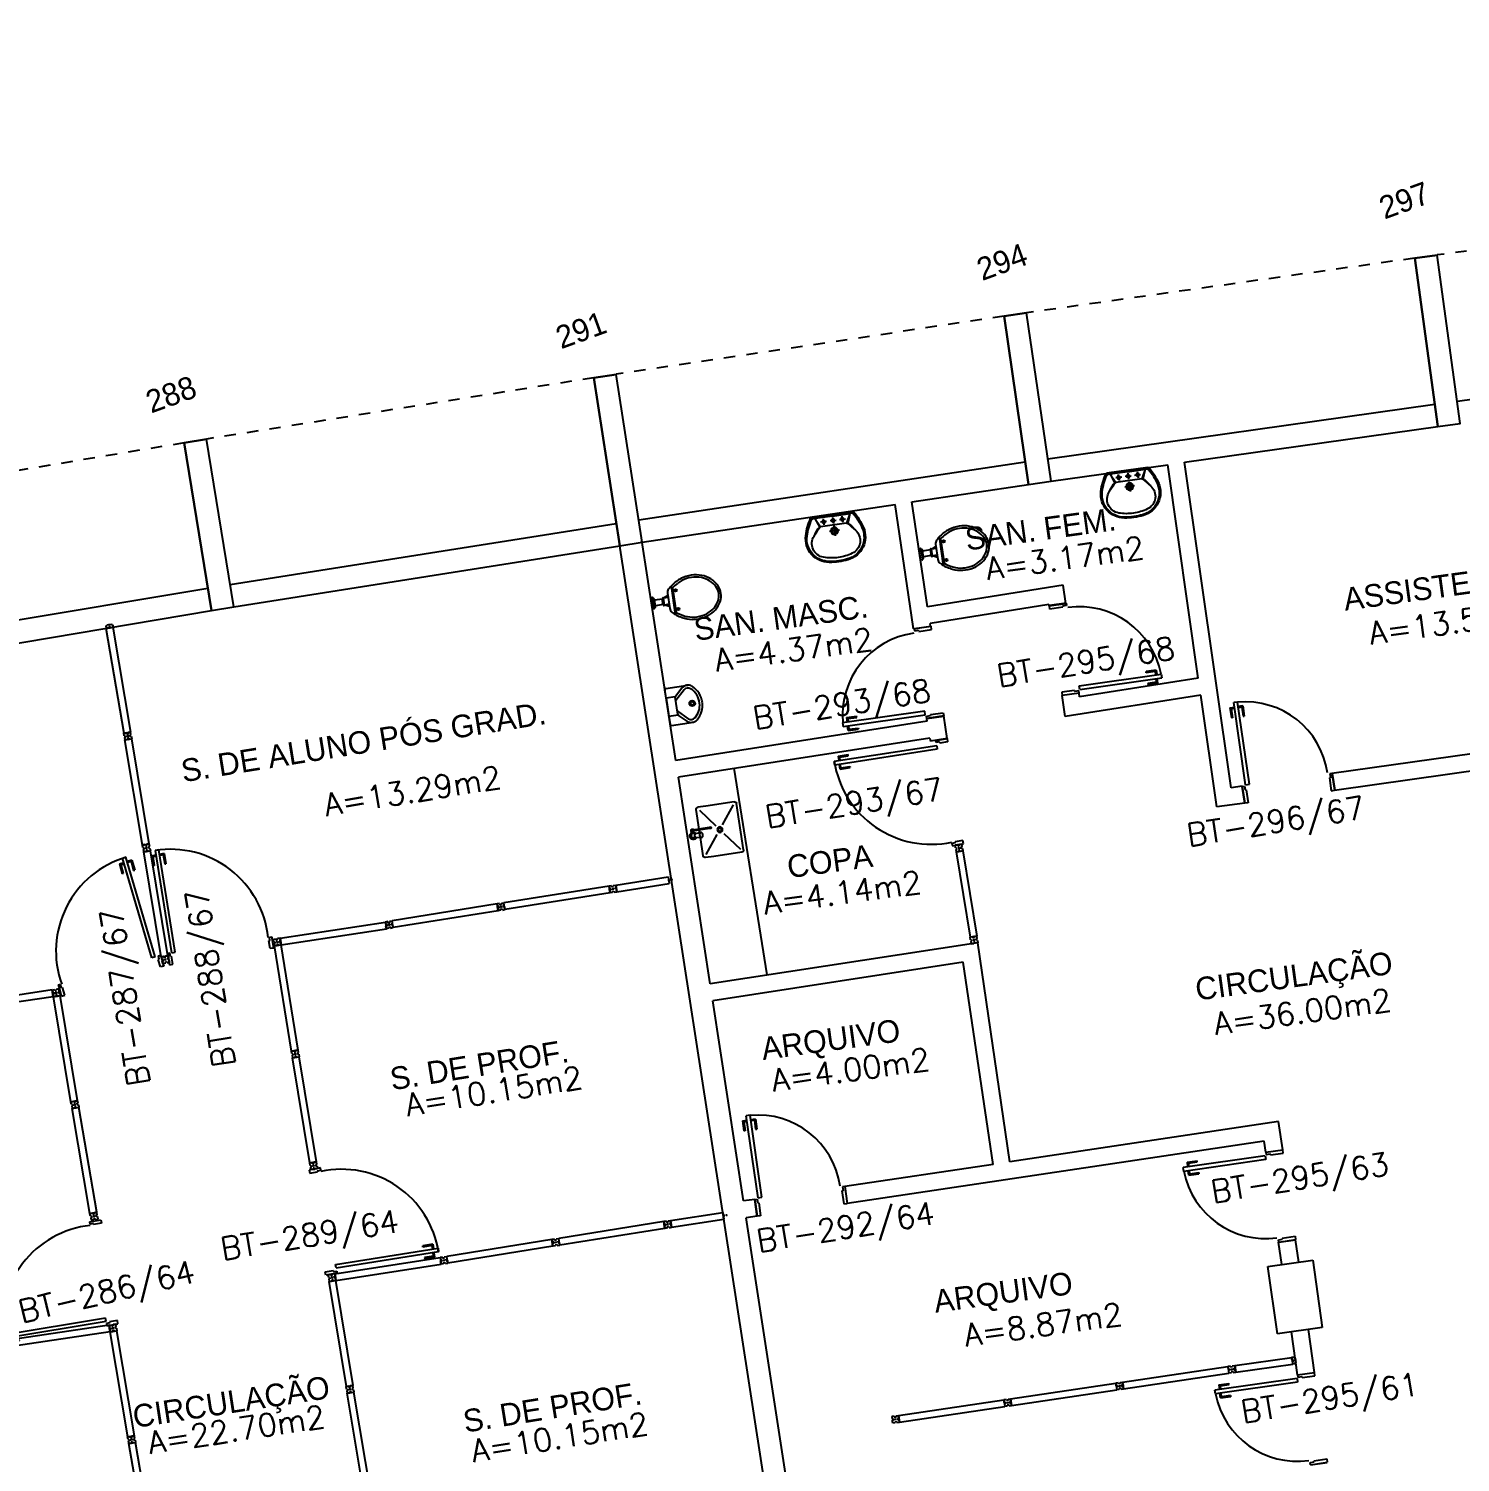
# Model space of a CAD drawing. Extents: x -165 to 137, y 302 to 416.
# Drawn here: x -83.78 to -71.15, y 392.79 to 405.44 of the extents above; entities that cross this region are included whole.
import ezdxf
from ezdxf.enums import TextEntityAlignment as Align

# ---------------------------------------------------------------- set-up
doc = ezdxf.new("R2010")
doc.units = 0
doc.header["$LTSCALE"] = 0.02
doc.header["$MEASUREMENT"] = 0
doc.linetypes.add('HIDDEN2', pattern=[0.1875, 0.125, -0.0625])
doc.layers.get('0').update_dxf_attribs({"linetype": 'CONTINUOUS'})
doc.layers.get('DEFPOINTS').update_dxf_attribs({"linetype": 'CONTINUOUS'})
for name, color, linetype in [('ALV', 2, 'CONTINUOUS'), ('APSAN', 4, 'CONTINUOUS'), ('BANC', 2, 'CONTINUOUS'), ('DIV', 2, 'CONTINUOUS'), ('ESQ', 1, 'CONTINUOUS'), ('ESTR', 3, 'CONTINUOUS'), ('NOPILAR', 2, 'CONTINUOUS'), ('PEÇAS', 1, 'CONTINUOUS'), ('PISO', 1, 'CONTINUOUS'), ('PORTA', 2, 'CONTINUOUS'), ('PROJ', 1, 'HIDDEN2'), ('TEXTO', 2, 'CONTINUOUS'), ('TEXTO-ENDEREÇO', 2, 'CONTINUOUS'), ('USO1', 2, 'CONTINUOUS'), ('ÁREA', 2, 'CONTINUOUS')]:
    doc.layers.add(name, color=color, linetype=linetype)
doc.styles.add('1', font='romans.shx', dxfattribs={"height": 1.1})
doc.styles.add('UNB-100', font='simplex.shx', dxfattribs={"height": 0.2})
doc.styles.add('UNB-100-1', font='simplex.shx', dxfattribs={"height": 0.2})
doc.dimstyles.new('1-600', dxfattribs={"dimtxt": 1.1, "dimasz": 2.5, "dimexe": 2, "dimexo": 4, "dimgap": 0.2, "dimtad": 1, "dimdec": 0, "dimzin": 4, "dimdsep": 46, "dimlunit": 6, "dimtxsty": '1', "dimblk1": 'NONE', "dimblk2": 'NONE', "dimsah": 1, "dimcen": 0, "dimclrd": 2, "dimclre": 2, "dimclrt": 2, "dimadec": 0, "dimazin": 0, "dimtfac": 1, "dimtdec": 0, "dimtmove": 2, "dimatfit": 3, "dimldrblk": 'NONE', "dimfxl": 0, "dimtolj": 1, "dimtzin": 0, "dimarcsym": 0})

# ---------------------------------------------------------------- blocks, each defined once
blk = doc.blocks.new('INOXA1-P-TTC')
for p, q in [((0.12, 0.23), (0.12, 0.047)), ((0.22, 0.25), (0.14, 0.25)), ((0.15, 0.22), (0.287, 0.043)), ((0.5, 0.25), (0.22, 0.25)), ((0.353, 0.043), (0.49, 0.22)), ((0.52, 0.23), (0.52, -0.23)), ((0.043, 0.008), (0.043, -0.022)), ((0.062, 0.04), (0.071, 0.04)), ((0.131, 0.048), (0.076, 0.043)), ((0.131, -0.002), (0.076, 0.003)), ((0.22, -0.027), (0.054, -0.027)), ((0.22, -0.037), (0.054, -0.037)), ((0.063, -0.003), (0.063, -0.021)), ((0.12, -0.001), (0.12, -0.027)), ((0.12, -0.037), (0.12, -0.23)), ((0.15, -0.22), (0.287, -0.043)), ((0.231, -0.027), (0.22, -0.027)), ((0.231, -0.037), (0.22, -0.037)), ((0.353, -0.043), (0.49, -0.22)), ((0.22, -0.25), (0.14, -0.25)), ((0.5, -0.25), (0.22, -0.25))]:
    blk.add_line(p, q)
blk.add_lwpolyline([(0.076, 0.003), (0.072, 0.004), (0.069, 0.009), (0.067, 0.015), (0.066, 0.023), (0.067, 0.031), (0.069, 0.037), (0.072, 0.042), (0.076, 0.043)])
blk.add_lwpolyline([(0.131, 0.048), (0.137, 0.046), (0.143, 0.041), (0.147, 0.033), (0.148, 0.023), (0.147, 0.013), (0.143, 0.006), (0.137, 0), (0.131, -0.002), (0.125, 0), (0.119, 0.006), (0.115, 0.013), (0.114, 0.023), (0.115, 0.033), (0.119, 0.041), (0.125, 0.046)], close=True)
for radius in [0.0266, 0.0163]:
    blk.add_circle((0.32, 0), radius)
for centre, radius, start, end in [((0.14, 0.23), 0.02, 90, 180), ((0.5, 0.23), 0.02, 360, 90), ((0.054, 0.023), 0.0349, 36.1705, 252.2568), ((0.054, 0.023), 0.0189, 62.7367, 235.7375), ((0.073, -0.003), 0.01, 102.8285, 180), ((0.054, 0.023), 0.0349, 285.5373, 323.9987), ((0.054, -0.032), 0.0145, 20.161, 339.839), ((0.054, -0.032), 0.005, 90.0037, 269.9963), ((0.231, -0.032), 0.00738, 222.6559, 137.3441), ((0.231, -0.032), 0.005, 269.9935, 90.0065), ((0.14, -0.23), 0.02, 180, 270), ((0.5, -0.23), 0.02, 270, 360)]:
    blk.add_arc(centre, radius, start, end)
blk = doc.blocks.new('PDV2E-TTC')
at = {"layer": 'DIV', "color": 1}
for p, q in [((0.023, 0.925), (0.063, 0.925)), ((0.023, 0.925), (0.023, 0.835)), ((0.033, 0.915), (0.063, 0.915)), ((0.033, 0.915), (0.033, 0.835)), ((0.138, 0.925), (0.097, 0.925)), ((0.128, 0.915), (0.097, 0.915)), ((0.128, 0.915), (0.128, 0.835)), ((0.138, 0.925), (0.138, 0.835)), ((0.033, 0.835), (0.023, 0.835)), ((0.128, 0.835), (0.137, 0.835))]:
    blk.add_line(p, q, dxfattribs=at)
at = {"layer": 'DIV'}
for p, q in [((0.065, 0.05), (0.065, 0.965)), ((0.095, 0.965), (0.065, 0.965)), ((0.095, 0.05), (0.095, 0.965)), ((0.049, 0.05), (0.029, 0.05)), ((0.029, 0.05), (0.029, 0.035)), ((0.029, 0.035), (0.029, -0.035)), ((0.049, 0.02), (0.049, 0.05)), ((0.049, 0.02), (0.059, 0.02)), ((0.059, -0.05), (0.059, 0.02)), ((0.065, 0.05), (0.095, 0.05)), ((0.928, -0.05), (0.928, 0.02)), ((0.938, 0.02), (0.928, 0.02)), ((0.938, 0.05), (0.958, 0.05)), ((0.938, 0.02), (0.938, 0.05)), ((0.958, 0.05), (0.958, 0.035)), ((0.958, 0.035), (0.958, -0.035)), ((0.029, -0.035), (0.029, -0.05)), ((0.029, -0.05), (0.059, -0.05)), ((0.958, -0.05), (0.928, -0.05)), ((0.958, -0.035), (0.958, -0.05))]:
    blk.add_line(p, q, dxfattribs=at)
at = {"layer": 'DIV', "color": 1}
blk.add_arc((0.062, 0.1), 0.865, 356.6786, 90, dxfattribs=at)
blk = doc.blocks.new('DIVMT-TTC')
for p, q in [((-0.03, 0.03), (-0.03, 0.006)), ((-0.008, 0.03), (-0.03, 0.03)), ((-0.0185, 0.006), (-0.03, 0.006)), ((-0.0185, -0.006), (-0.0185, 0.006)), ((-0.008, 0.03), (-0.008, 0.02)), ((-0.008, 0.02), (0.008, 0.02)), ((-0.0051, 0), (0.0051, 0)), ((0.0051, 0), (-0.0051, 0)), ((-0.0051, 0), (0.0051, 0)), ((0, -0.0051), (0, 0.0051)), ((0, 0.0051), (0, -0.0051)), ((0.008, 0.03), (0.008, 0.02)), ((0.008, 0.03), (0.03, 0.03)), ((0.0205, 0.006), (0.03, 0.006)), ((0.0205, -0.006), (0.0205, 0.006)), ((0.0205, 0.006), (0.0205, -0.006)), ((0.0205, 0.006), (0.03, 0.006)), ((0.97, 0.03), (0.03, 0.03)), ((0.03, 0.006), (0.03, 0.03)), ((0.03, -0.03), (0.03, 0.03)), ((0.03, -0.005), (0.03, 0.005)), ((0.97, -0.03), (0.97, 0.03)), ((0.97, 0.03), (0.97, 0.009)), ((0.97, 0.009), (0.97, 0.027)), ((0.9795, 0.006), (0.97, 0.006)), ((0.97, -0.005), (0.97, 0.005)), ((0.9795, 0.006), (0.9795, -0.006)), ((1.0051, 0), (0.9949, 0)), ((1, 0.0051), (1, -0.0051)), ((-0.0185, -0.006), (-0.03, -0.006)), ((-0.03, -0.03), (-0.03, -0.006)), ((-0.008, -0.03), (-0.03, -0.03)), ((-0.008, -0.03), (-0.008, -0.02)), ((-0.008, -0.02), (0.008, -0.02)), ((0.008, -0.03), (0.008, -0.02)), ((0.008, -0.03), (0.03, -0.03)), ((0.0205, -0.006), (0.03, -0.006)), ((0.0205, -0.006), (0.03, -0.006)), ((0.03, -0.006), (0.03, -0.03)), ((0.97, -0.03), (0.03, -0.03)), ((0.9795, -0.006), (0.97, -0.006)), ((0.97, -0.009), (0.97, -0.027))]:
    blk.add_line(p, q)
blk = doc.blocks.new('DIV-TTC')
for p, q in [((-0.0051, 0), (0.0051, 0)), ((0, -0.0051), (0, 0.0051)), ((0.0205, 0.006), (0.03, 0.006)), ((0.0205, -0.006), (0.0205, 0.006)), ((0.03, 0.03), (0.97, 0.03)), ((0.03, 0.03), (0.03, -0.03)), ((0.03, 0.009), (0.03, 0.027)), ((0.03, 0.005), (0.03, -0.005)), ((0.97, 0.03), (0.97, -0.03)), ((0.9795, 0.006), (0.97, 0.006)), ((0.97, 0.005), (0.97, -0.005)), ((0.9795, -0.006), (0.9795, 0.006)), ((1.0051, 0), (0.9949, 0)), ((0.9949, 0), (1.0051, 0)), ((1, -0.0051), (1, 0.0051)), ((0.0205, -0.006), (0.03, -0.006)), ((0.03, -0.03), (0.03, -0.009)), ((0.03, -0.009), (0.03, -0.027)), ((0.03, -0.03), (0.97, -0.03)), ((0.9795, -0.006), (0.97, -0.006))]:
    blk.add_line(p, q)
blk = doc.blocks.new('PDV2D-TTC')
at = {"layer": 'DIV'}
for p, q in [((0.03, 0.05), (0.06, 0.05)), ((0.03, 0.035), (0.03, 0.05)), ((0.03, -0.035), (0.03, 0.035)), ((0.06, 0.05), (0.06, -0.02)), ((0.941, 0.05), (0.941, -0.02)), ((0.971, 0.05), (0.941, 0.05)), ((0.971, 0.035), (0.971, 0.05)), ((0.971, -0.035), (0.971, 0.035)), ((0.03, -0.05), (0.03, -0.035)), ((0.05, -0.05), (0.03, -0.05)), ((0.05, -0.02), (0.06, -0.02)), ((0.05, -0.02), (0.05, -0.05)), ((0.079, -0.05), (0.109, -0.05)), ((0.079, -0.05), (0.079, -0.965)), ((0.109, -0.05), (0.109, -0.965)), ((0.951, -0.02), (0.941, -0.02)), ((0.951, -0.02), (0.951, -0.05)), ((0.951, -0.05), (0.971, -0.05)), ((0.971, -0.05), (0.971, -0.035)), ((0.109, -0.965), (0.079, -0.965))]:
    blk.add_line(p, q, dxfattribs=at)
at = {"layer": 'DIV', "color": 1}
for p, q in [((0.036, -0.925), (0.036, -0.835)), ((0.046, -0.835), (0.036, -0.835)), ((0.046, -0.915), (0.046, -0.835)), ((0.141, -0.915), (0.141, -0.835)), ((0.141, -0.835), (0.151, -0.835)), ((0.151, -0.925), (0.151, -0.835)), ((0.036, -0.925), (0.076, -0.925)), ((0.046, -0.915), (0.076, -0.915)), ((0.141, -0.915), (0.111, -0.915)), ((0.151, -0.925), (0.111, -0.925))]:
    blk.add_line(p, q, dxfattribs=at)
blk.add_arc((0.076, -0.1), 0.865, 270, 3.3214, dxfattribs=at)
blk = doc.blocks.new('MTT-TTC')
for p, q in [((-0.008, 0.03), (-0.03, 0.03)), ((-0.03, 0.03), (-0.03, 0.006)), ((-0.0185, 0.006), (-0.03, 0.006)), ((-0.0185, -0.006), (-0.0185, 0.006)), ((-0.008, 0.03), (-0.008, 0.02)), ((-0.008, 0.02), (0.008, 0.02)), ((-0.0051, 0), (0.0051, 0)), ((0, -0.0051), (0, 0.0051)), ((0.008, 0.03), (0.03, 0.03)), ((0.008, 0.03), (0.008, 0.02)), ((0.0205, -0.006), (0.0205, 0.006)), ((0.0205, 0.006), (0.03, 0.006)), ((0.03, 0.006), (0.03, 0.03)), ((-0.03, -0.03), (-0.03, -0.006)), ((-0.0185, -0.006), (-0.03, -0.006)), ((-0.008, -0.03), (-0.03, -0.03)), ((-0.008, -0.02), (0.008, -0.02)), ((-0.008, -0.03), (-0.008, -0.02)), ((0.008, -0.03), (0.008, -0.02)), ((0.008, -0.03), (0.03, -0.03)), ((0.0205, -0.006), (0.03, -0.006)), ((0.03, -0.006), (0.03, -0.03))]:
    blk.add_line(p, q)
blk = doc.blocks.new('PD80-TTC')
at = {"color": 1}
for p, q in [((-0.777, 0.01), (-0.777, -0.03)), ((-0.777, 0.01), (-0.687, 0.01)), ((-0.687, 0), (-0.687, 0.01)), ((-0.777, -0.105), (-0.777, -0.065)), ((-0.777, -0.105), (-0.687, -0.105)), ((-0.767, 0), (-0.767, -0.03)), ((-0.767, 0), (-0.687, 0)), ((-0.767, -0.095), (-0.767, -0.065)), ((-0.767, -0.095), (-0.687, -0.095)), ((-0.687, -0.095), (-0.687, -0.105))]:
    blk.add_line(p, q, dxfattribs=at)
at = {"color": 2}
for p, q in [((-0.075, 0), (0.075, 0)), ((-0.075, 0), (-0.075, -0.02)), ((0.075, -0.03), (0.075, 0)), ((-0.817, -0.065), (-0.817, -0.03)), ((-0.085, -0.03), (-0.817, -0.03)), ((-0.085, -0.065), (-0.817, -0.065)), ((-0.085, -0.03), (-0.085, -0.065)), ((-0.075, -0.02), (-0.04, -0.02)), ((-0.04, -0.03), (-0.04, -0.02)), ((-0.04, -0.03), (0.075, -0.03)), ((-0.075, -0.781), (-0.04, -0.781)), ((-0.075, -0.801), (-0.075, -0.781)), ((-0.075, -0.801), (0.075, -0.801)), ((-0.075, -0.802), (0.075, -0.802)), ((-0.04, -0.771), (0.075, -0.771)), ((-0.04, -0.771), (-0.04, -0.781)), ((0.075, -0.771), (0.075, -0.801))]:
    blk.add_line(p, q, dxfattribs=at)
at = {"color": 1}
blk.add_arc((-0.085, -0.03), 0.731, 182.6571, 270, dxfattribs=at)
blk = doc.blocks.new('MTINI-TTC')
for p, q in [((-0.03, 0.008), (-0.03, 0.03)), ((0.03, 0.03), (-0.03, 0.03)), ((-0.03, 0.008), (-0.02, 0.008)), ((-0.009, 0.03), (-0.027, 0.03)), ((-0.02, 0.008), (-0.02, 0)), ((-0.001, 0), (-0.02, 0)), ((-0.006, 0.02), (-0.006, 0.03)), ((-0.006, 0.023), (-0.006, 0.027)), ((-0.006, 0.02), (0.006, 0.02)), ((0.005, 0.03), (-0.005, 0.03)), ((0.005, 0), (-0.005, 0)), ((0.004, 0.02), (-0.004, 0.02)), ((0.02, 0), (-0.001, 0)), ((0, -0.005), (0, 0.005)), ((0.006, 0.02), (0.006, 0.03)), ((0.006, 0.023), (0.006, 0.027)), ((0.009, 0.03), (0.027, 0.03)), ((0.03, 0.008), (0.02, 0.008)), ((0.02, 0), (0.02, 0.008)), ((0.03, 0.008), (0.03, 0.03))]:
    blk.add_line(p, q)
blk = doc.blocks.new('PE80-TTC')
at = {"color": 2}
for p, q in [((0.075, 0), (-0.075, 0)), ((-0.075, -0.03), (-0.075, 0)), ((0.075, 0), (0.075, -0.02)), ((0.04, -0.03), (-0.075, -0.03)), ((0.075, -0.02), (0.04, -0.02)), ((0.04, -0.03), (0.04, -0.02)), ((0.085, -0.03), (0.817, -0.03)), ((0.085, -0.03), (0.085, -0.065)), ((0.085, -0.065), (0.817, -0.065)), ((0.817, -0.065), (0.817, -0.03)), ((0.04, -0.771), (-0.075, -0.771)), ((-0.075, -0.771), (-0.075, -0.801)), ((0.075, -0.801), (-0.075, -0.801)), ((0.075, -0.802), (-0.075, -0.802)), ((0.04, -0.771), (0.04, -0.781)), ((0.075, -0.781), (0.04, -0.781)), ((0.075, -0.801), (0.075, -0.781))]:
    blk.add_line(p, q, dxfattribs=at)
at = {"color": 1}
for p, q in [((0.777, 0.01), (0.687, 0.01)), ((0.687, 0), (0.687, 0.01)), ((0.777, 0.01), (0.777, -0.03)), ((0.767, 0), (0.687, 0)), ((0.767, -0.095), (0.687, -0.095)), ((0.687, -0.095), (0.687, -0.105)), ((0.777, -0.105), (0.687, -0.105)), ((0.767, 0), (0.767, -0.03)), ((0.767, -0.095), (0.767, -0.065)), ((0.777, -0.105), (0.777, -0.065))]:
    blk.add_line(p, q, dxfattribs=at)
blk.add_arc((0.085, -0.03), 0.731, 270, 357.3429, dxfattribs=at)
blk = doc.blocks.new('DIVINI-TTC')
for p, q in [((-0.005, 0), (0.005, 0)), ((0.008, 0.02), (0, 0.02)), ((0, 0.001), (0, 0.02)), ((0, -0.005), (0, 0.005)), ((0, -0.02), (0, 0.001)), ((0.008, 0.03), (0.03, 0.03)), ((0.008, 0.03), (0.008, 0.02)), ((0.02, 0.006), (0.03, 0.006)), ((0.02, 0.006), (0.02, -0.006)), ((0.02, -0.004), (0.02, 0.004)), ((0.023, 0.006), (0.027, 0.006)), ((0.97, 0.03), (0.03, 0.03)), ((0.03, -0.03), (0.03, 0.03)), ((0.03, 0.009), (0.03, 0.027)), ((0.03, -0.005), (0.03, 0.005)), ((0.97, 0.03), (0.97, 0.009)), ((0.97, -0.03), (0.97, 0.03)), ((0.97, 0.009), (0.97, 0.027)), ((0.98, 0.006), (0.97, 0.006)), ((0.97, -0.005), (0.97, 0.005)), ((0.98, 0.006), (0.98, -0.006)), ((0.99, 0), (1.008, 0)), ((0.999, 0.006), (0.999, -0.006)), ((0, -0.02), (0.008, -0.02)), ((0.008, -0.03), (0.008, -0.02)), ((0.008, -0.03), (0.03, -0.03)), ((0.02, -0.006), (0.03, -0.006)), ((0.023, -0.006), (0.027, -0.006)), ((0.03, -0.009), (0.03, -0.027)), ((0.97, -0.03), (0.03, -0.03)), ((0.98, -0.006), (0.97, -0.006)), ((0.97, -0.009), (0.97, -0.027))]:
    blk.add_line(p, q)
blk = doc.blocks.new('MICTR-P-TTC')
for p, q in [((0, 0.08), (0, 0.155)), ((0.01, 0.165), (0.205, 0.165)), ((0.168, 0.129), (0.08, 0.046)), ((0.151, 0.147), (0.083, 0.083)), ((0, 0.08), (0, -0.08)), ((0.081, 0.08), (0, 0.08)), ((0.08, -0.076), (0.08, 0.076)), ((0, -0.08), (0, -0.155)), ((0, -0.08), (0.081, -0.08)), ((0.168, -0.129), (0.08, -0.046)), ((0.151, -0.147), (0.083, -0.083)), ((0.01, -0.165), (0.205, -0.165))]:
    blk.add_line(p, q)
for radius in [0.025, 0.015]:
    blk.add_circle((0.22, 0), radius)
for centre, radius, start, end in [((0.01, 0.155), 0.01, 90, 180), ((0.197, 0.098), 0.0675, 49.5319, 133.3634), ((0.197, 0.098), 0.0425, 49.5319, 133.3634), ((0.114, 0), 0.171, 357.4005, 49.5319), ((0.114, 0), 0.196, 358.2793, 49.5319), ((0.09, 0.076), 0.01, 133.3634, 180), ((0.09, -0.076), 0.01, 180, 226.6366), ((0.114, 0), 0.171, 310.4681, 357.3509), ((0.114, 0), 0.196, 310.4681, 357.7012), ((0.01, -0.155), 0.01, 180, 270), ((0.197, -0.098), 0.0675, 226.6366, 310.4681), ((0.197, -0.098), 0.0425, 226.6366, 310.4681)]:
    blk.add_arc(centre, radius, start, end)
blk = doc.blocks.new('VDC-P-TTC')
for p, q in [((-0.127, 0.192), (0.127, 0.192)), ((-0.109, 0.202), (0.109, 0.202)), ((-0.068, 0.152), (0.068, 0.152)), ((-0.05, 0.152), (-0.03, 0.11)), ((-0.03, 0.152), (-0.03, 0.11)), ((0.03, 0.152), (0.03, 0.11)), ((0.05, 0.152), (0.03, 0.11)), ((-0.05, 0.015), (-0.05, 0)), ((-0.05, 0), (0.05, 0)), ((0.045, 0.02), (-0.045, 0.02)), ((-0.04, 0.025), (-0.04, 0.02)), ((0.035, 0.03), (-0.035, 0.03)), ((0.03, 0.11), (-0.03, 0.11)), ((0.03, 0.1), (-0.03, 0.1)), ((-0.025, 0.1), (-0.025, 0.03)), ((0.025, 0.1), (0.025, 0.03)), ((0.04, 0.025), (0.04, 0.02)), ((0.05, 0.015), (0.05, 0))]:
    blk.add_line(p, q)
for points in [[(0.16, 0.244, 0.050424), (0.18, 0.288, 0.082137), (0.195, 0.381, 0.082137), (0.18, 0.474, 0.090148), (0.138, 0.549, 0.104406), (0.073, 0.601, 0.117345), (0, 0.619, 0.117345), (-0.073, 0.601, 0.104406), (-0.138, 0.549, 0.090148), (-0.18, 0.474, 0.082137), (-0.195, 0.381, 0.082137)], [(0.142, 0.254, 0.050424), (0.161, 0.295, 0.082137), (0.175, 0.381, 0.082137), (0.161, 0.468, 0.090148), (0.122, 0.536, 0.104406), (0.064, 0.583, 0.117345), (0, 0.599, 0.117345), (-0.064, 0.583, 0.104406), (-0.122, 0.536, 0.090148), (-0.161, 0.468, 0.082137), (-0.175, 0.381, 0.082137)], [(-0.195, 0.381, 0.082137), (-0.18, 0.288, 0.050424), (-0.16, 0.244, 0.104406)], [(-0.175, 0.381, 0.082137), (-0.161, 0.295, 0.050424), (-0.142, 0.254, 0.050424)]]:
    blk.add_lwpolyline(points, format="xyb")
for centre in [(-0.083, 0.226), (0.083, 0.226)]:
    blk.add_circle(centre, 0.0101)
for centre, radius, start, end in [((0.08, 0.36), 0.266, 205.6863, 226.7558), ((0.08, 0.36), 0.246, 205.6863, 219.7706), ((-0.068, 0.202), 0.05, 226.7558, 270), ((0.068, 0.202), 0.05, 270, 313.2442), ((-0.08, 0.36), 0.266, 313.2442, 334.3137), ((-0.08, 0.36), 0.246, 320.2294, 334.3137), ((-0.045, 0.015), 0.005, 90, 180), ((-0.035, 0.025), 0.005, 90, 180), ((-0.03, 0.105), 0.005, 90, 270), ((0.03, 0.105), 0.005, 270, 90), ((0.035, 0.025), 0.005, 0, 90), ((0.045, 0.015), 0.005, 360, 90)]:
    blk.add_arc(centre, radius, start, end)
blk = doc.blocks.new('A$C70DC1065')
at = {"layer": 'APSAN', "color": 1}
for p, q in [((0.407, 0.413), (0.323, 0.383)), ((0.407, 0.413), (0.328, 0.373)), ((0.407, 0.433), (0.407, 0.102)), ((0.407, 0.257), (0.407, 0.413)), ((0.42, 0.44), (0.42, 0.075)), ((0.319, 0.257), (0.231, 0.257)), ((0.275, 0.301), (0.275, 0.213)), ((0.328, 0.373), (0.328, 0.141)), ((0.394, 0.341), (0.341, 0.341)), ((0.394, 0.257), (0.341, 0.257)), ((0.368, 0.315), (0.368, 0.368)), ((0.368, 0.257), (0.368, 0.284)), ((0.368, 0.257), (0.368, 0.231)), ((0.407, 0.257), (0.407, 0.082)), ((0.407, 0.102), (0.323, 0.132)), ((0.407, 0.102), (0.328, 0.141)), ((0.394, 0.173), (0.341, 0.173)), ((0.368, 0.2), (0.368, 0.147))]:
    blk.add_line(p, q, dxfattribs=at)
for centre, radius in [((0.275, 0.257), 0.0315), ((0.275, 0.257), 0.021), ((0.368, 0.341), 0.0137), ((0.368, 0.257), 0.0137), ((0.368, 0.173), 0.0137)]:
    blk.add_circle(centre, radius, dxfattribs=at)
for centre, radius, start, end in [((0.214, 0.312), 0.21, 74.8885, 171.8746), ((0.212, 0.31), 0.2, 75.2817, 172.1149), ((0.134, 0.015), 0.518, 57.2141, 74.8885), ((0.462, 0.257), 0.424, 162.413, 180), ((0.175, 0.348), 0.123, 49.4403, 162.413), ((-3.652, -5.024), 6.719, 53.8347, 54.4403), ((-4.114, -4.663), 6.719, 48.6723, 49.4403), ((0.134, 0.015), 0.505, 58.0101, 75.2817), ((0.305, 0.389), 0.0137, 351.7289, 53.8347), ((0.315, 0.373), 0.0126, 0, 48.6723), ((0.395, 0.433), 0.0126, 0, 58.0101), ((0.407, 0.44), 0.0126, 0, 57.2141), ((0.595, 0.257), 0.595, 171.8746, 180), ((0.595, 0.257), 0.595, 180, 188.1254), ((0.595, 0.257), 0.587, 172.1149, 180), ((0.595, 0.257), 0.587, 180, 187.8851), ((0.462, 0.257), 0.424, 180, 197.587), ((0.214, 0.203), 0.21, 188.1254, 285.1115), ((0.212, 0.204), 0.2, 187.8851, 284.7183), ((0.175, 0.166), 0.123, 197.587, 310.5597), ((-4.114, 5.177), 6.719, 310.5597, 311.3277), ((0.305, 0.125), 0.0137, 306.1653, 8.2711), ((0.315, 0.141), 0.0126, 311.3277, 0), ((-3.652, 5.539), 6.719, 305.5597, 306.1653), ((0.134, 0.5), 0.505, 284.7183, 301.9899), ((0.134, 0.5), 0.518, 285.1115, 302.7859), ((0.395, 0.082), 0.0126, 301.9899, 0), ((0.407, 0.075), 0.0126, 302.7859, 0)]:
    blk.add_arc(centre, radius, start, end, dxfattribs=at)
blk = doc.blocks.new('A$C57A92420')
at = {"layer": 'PEÇAS', "rotation": 270}
blk.add_blockref('A$C70DC1065', (0, 0.42), dxfattribs=at)
blk = doc.blocks.new('A$C45A07D1F')
at = {"layer": 'PEÇAS', "rotation": 90}
blk.add_blockref('A$C57A92420', (0.42, 0), dxfattribs=at)
blk = doc.blocks.new('A$C4B7A4C66')
at = {"layer": 'PISO', "xscale": -1}
blk.add_blockref('A$C45A07D1F', (0.42, 0), dxfattribs=at)
blk = doc.blocks.new('*D80')
at = {"layer": 'DEFPOINTS', "color": 0, "transparency": 16777216}
for p in [(-50.146, 412.329), (-16.623, 407.388), (-16.611, 405.888), (-114.701, 395.242), (-114.347, 393.785)]:
    blk.add_point(p, dxfattribs=at)
at = {"layer": 'USO1', "color": 2, "lineweight": -2, "transparency": 16777216}
for p, q in [((-16.656, 411.388), (-16.694, 415.889)), ((-115.644, 399.13), (-116.706, 403.504))]:
    blk.add_line(p, q, dxfattribs=at)
blk.add_arc((-13.059, -23.464), 437.367, 90.47397, 103.6447, dxfattribs=at)
at = {"layer": 'USO1', "color": 2, "transparency": 16777216, "insert": (-66.903, 411.333), "char_height": 1.1, "attachment_point": 5, "rotation": 7.0593, "style": '1'}
blk.add_mtext('\\A1;Física', dxfattribs=at)
blk = doc.blocks.new('_NONE')
at = {"color": 0, "linetype": 'ByBlock'}
blk.add_circle((0, 0), 0.25, dxfattribs=at)

msp = doc.modelspace()

# ---------------------------------------------------------------- linework, layer by layer
at = {"layer": 'ALV'}
for p, q in [((-71.175, 402.158), (-67.757, 402.611)), ((-74.789, 401.649), (-71.375, 402.131)), ((-73.582, 401.617), (-71.347, 401.933)), ((-78.399, 401.109), (-74.989, 401.62)), ((-73.172, 398.744), (-73.582, 401.617)), ((-74.761, 401.451), (-73.73, 401.596)), ((-73.461, 399.712), (-73.73, 401.596)), ((-75.988, 401.268), (-74.959, 401.422)), ((-78.369, 400.911), (-76.137, 401.245)), ((-75.977, 400.169), (-76.137, 401.245)), ((-75.851, 400.341), (-75.988, 401.268)), ((-82.004, 400.538), (-78.598, 401.078)), ((-81.972, 400.34), (-78.567, 400.88)), ((-76.222, 385.7), (-78.569, 400.898)), ((-78.073, 398.986), (-78.372, 400.928)), ((-85.604, 399.937), (-82.203, 400.506)), ((-74.653, 400.533), (-75.851, 400.341)), ((-74.629, 400.371), (-74.653, 400.533)), ((-74.779, 400.361), (-75.829, 400.193)), ((-74.778, 400.35), (-74.779, 400.361)), ((-74.778, 400.35), (-74.629, 400.371)), ((-85.571, 399.739), (-82.17, 400.308)), ((-75.974, 400.146), (-75.977, 400.169)), ((-75.974, 400.146), (-75.826, 400.17)), ((-75.826, 400.17), (-75.829, 400.193)), ((-73.461, 399.712), (-74.509, 399.546)), ((-74.514, 399.579), (-74.662, 399.558)), ((-74.509, 399.546), (-74.514, 399.579)), ((-74.636, 399.374), (-74.662, 399.558)), ((-73.44, 399.563), (-74.636, 399.374)), ((-73.299, 398.575), (-73.44, 399.563)), ((-75.853, 399.331), (-78.073, 398.986)), ((-75.708, 399.378), (-75.856, 399.357)), ((-75.853, 399.331), (-75.856, 399.357)), ((-75.678, 399.179), (-75.708, 399.378)), ((-75.83, 399.182), (-78.05, 398.838)), ((-75.83, 399.182), (-75.826, 399.156)), ((-75.678, 399.179), (-75.826, 399.156)), ((-70.555, 399.113), (-72.282, 398.87)), ((-77.769, 397.013), (-78.05, 398.838)), ((-72.282, 398.871), (-72.26, 398.722)), ((-70.908, 398.912), (-72.26, 398.721)), ((-73.074, 398.758), (-73.172, 398.744)), ((-73.051, 398.609), (-73.073, 398.757)), ((-73.051, 398.61), (-73.299, 398.575)), ((-75.406, 397.376), (-77.769, 397.013)), ((-75.124, 395.442), (-75.406, 397.376)), ((-75.537, 397.204), (-77.746, 396.864)), ((-75.272, 395.42), (-75.537, 397.204)), ((-77.474, 395.098), (-77.746, 396.864)), ((-72.752, 395.798), (-75.124, 395.442)), ((-72.716, 395.55), (-72.752, 395.798)), ((-72.879, 395.627), (-76.56, 395.076)), ((-72.865, 395.528), (-72.879, 395.627)), ((-72.865, 395.528), (-72.716, 395.55)), ((-75.272, 395.42), (-76.581, 395.225)), ((-76.581, 395.225), (-76.56, 395.076)), ((-77.375, 395.112), (-77.474, 395.098)), ((-77.353, 394.962), (-77.375, 395.111)), ((-77.353, 394.964), (-77.451, 394.95)), ((-76.069, 385.976), (-77.451, 394.95)), ((-72.752, 394.735), (-72.603, 394.756)), ((-72.723, 394.537), (-72.752, 394.735)), ((-72.575, 394.558), (-72.603, 394.756)), ((-72.585, 393.563), (-72.639, 393.943)), ((-72.436, 393.584), (-72.49, 393.964)), ((-72.585, 393.563), (-72.436, 393.584))]:
    msp.add_line(p, q, dxfattribs=at)
at = {"layer": 'BANC'}
msp.add_line((-77.265, 397.093), (-77.556, 398.919), dxfattribs=at)
at = {"layer": 'DIV'}
for p, q in [((-75.549, 398.246), (-75.608, 398.237)), ((-75.585, 398.241), (-75.608, 398.237)), ((-75.605, 398.215), (-75.608, 398.237)), ((-75.605, 398.215), (-75.595, 398.217)), ((-75.602, 398.199), (-75.592, 398.201)), ((-75.602, 398.199), (-75.599, 398.178)), ((-75.599, 398.178), (-75.539, 398.187)), ((-75.599, 398.178), (-75.575, 398.181)), ((-75.592, 398.201), (-75.595, 398.217)), ((-75.583, 398.231), (-75.585, 398.241)), ((-75.583, 398.231), (-75.585, 398.241)), ((-75.574, 398.242), (-75.584, 398.241)), ((-75.583, 398.231), (-75.571, 398.233)), ((-75.571, 398.233), (-75.583, 398.231)), ((-75.579, 398.211), (-75.569, 398.213)), ((-75.569, 398.213), (-75.579, 398.211)), ((-75.565, 398.195), (-75.577, 398.193)), ((-75.577, 398.193), (-75.575, 398.181)), ((-75.573, 398.207), (-75.575, 398.217)), ((-75.575, 398.217), (-75.573, 398.207)), ((-75.573, 398.207), (-75.575, 398.217)), ((-75.573, 398.243), (-75.549, 398.246)), ((-75.571, 398.233), (-75.573, 398.243)), ((-75.571, 398.233), (-75.573, 398.243)), ((-75.565, 398.195), (-75.563, 398.183)), ((-75.539, 398.187), (-75.563, 398.183)), ((-75.545, 398.225), (-75.555, 398.223)), ((-75.553, 398.207), (-75.555, 398.223)), ((-75.543, 398.209), (-75.553, 398.207)), ((-75.545, 398.225), (-75.549, 398.246)), ((-75.543, 398.209), (-75.539, 398.187)), ((-75.539, 398.187), (-75.416, 397.436)), ((-75.599, 398.178), (-75.475, 397.426)), ((-78.602, 397.886), (-78.141, 397.958)), ((-78.141, 397.958), (-78.132, 397.899)), ((-78.128, 397.936), (-78.138, 397.934)), ((-78.138, 397.933), (-78.136, 397.923)), ((-78.126, 397.924), (-78.128, 397.936)), ((-78.102, 397.934), (-78.112, 397.932)), ((-78.112, 397.932), (-78.102, 397.934)), ((-78.106, 397.928), (-78.108, 397.938)), ((-78.64, 397.88), (-78.662, 397.876)), ((-78.662, 397.876), (-78.658, 397.853)), ((-78.646, 397.854), (-78.658, 397.853)), ((-78.645, 397.843), (-78.656, 397.841)), ((-78.652, 397.817), (-78.656, 397.841)), ((-78.63, 397.821), (-78.652, 397.817)), ((-78.645, 397.843), (-78.646, 397.854)), ((-78.64, 397.88), (-78.638, 397.87)), ((-78.638, 397.87), (-78.623, 397.872)), ((-78.632, 397.851), (-78.622, 397.852)), ((-78.632, 397.851), (-78.622, 397.852)), ((-78.632, 397.83), (-78.616, 397.833)), ((-78.63, 397.821), (-78.632, 397.83)), ((-78.626, 397.846), (-78.628, 397.856)), ((-78.626, 397.846), (-78.628, 397.856)), ((-78.624, 397.882), (-78.602, 397.886)), ((-78.624, 397.882), (-78.623, 397.872)), ((-78.615, 397.823), (-78.616, 397.833)), ((-78.615, 397.823), (-78.593, 397.827)), ((-78.608, 397.861), (-78.599, 397.862)), ((-78.608, 397.861), (-78.599, 397.862)), ((-78.606, 397.849), (-78.608, 397.861)), ((-78.606, 397.849), (-78.608, 397.861)), ((-78.606, 397.849), (-78.597, 397.85)), ((-78.606, 397.849), (-78.597, 397.85)), ((-78.599, 397.862), (-78.602, 397.886)), ((-78.602, 397.886), (-78.593, 397.827)), ((-78.599, 397.865), (-78.602, 397.883)), ((-78.598, 397.861), (-78.597, 397.851)), ((-78.597, 397.85), (-78.593, 397.827)), ((-78.596, 397.847), (-78.593, 397.83)), ((-78.593, 397.827), (-78.596, 397.847)), ((-78.593, 397.827), (-78.132, 397.899)), ((-78.126, 397.924), (-78.136, 397.922)), ((-75.416, 397.436), (-75.475, 397.426)), ((-75.451, 397.43), (-75.475, 397.426)), ((-75.472, 397.404), (-75.475, 397.426)), ((-75.45, 397.42), (-75.451, 397.43)), ((-75.45, 397.42), (-75.451, 397.43)), ((-75.441, 397.432), (-75.45, 397.43)), ((-75.438, 397.422), (-75.45, 397.42)), ((-75.45, 397.42), (-75.438, 397.422)), ((-75.44, 397.432), (-75.416, 397.436)), ((-75.438, 397.422), (-75.44, 397.432)), ((-75.438, 397.422), (-75.44, 397.432)), ((-75.412, 397.414), (-75.416, 397.436)), ((-75.472, 397.404), (-75.462, 397.406)), ((-75.469, 397.388), (-75.459, 397.39)), ((-75.469, 397.388), (-75.466, 397.367)), ((-75.466, 397.367), (-75.442, 397.371)), ((-75.459, 397.39), (-75.462, 397.406)), ((-75.436, 397.402), (-75.446, 397.4)), ((-75.446, 397.4), (-75.436, 397.402)), ((-75.432, 397.384), (-75.444, 397.382)), ((-75.444, 397.382), (-75.442, 397.371)), ((-75.44, 397.396), (-75.442, 397.406)), ((-75.442, 397.406), (-75.44, 397.396)), ((-75.44, 397.396), (-75.442, 397.406)), ((-75.432, 397.384), (-75.43, 397.372)), ((-75.406, 397.376), (-75.43, 397.372)), ((-75.412, 397.414), (-75.422, 397.412)), ((-75.42, 397.396), (-75.422, 397.412)), ((-75.41, 397.398), (-75.42, 397.396)), ((-75.41, 397.398), (-75.406, 397.376)), ((-81.303, 395.434), (-81.28, 395.438)), ((-81.3, 395.412), (-81.303, 395.434)), ((-81.3, 395.412), (-81.29, 395.414)), ((-81.297, 395.396), (-81.287, 395.398)), ((-81.29, 395.414), (-81.287, 395.398)), ((-81.278, 395.426), (-81.28, 395.438)), ((-81.278, 395.426), (-81.266, 395.428)), ((-81.264, 395.41), (-81.274, 395.408)), ((-81.274, 395.408), (-81.264, 395.41)), ((-81.27, 395.414), (-81.268, 395.404)), ((-81.268, 395.404), (-81.27, 395.414)), ((-81.27, 395.414), (-81.268, 395.404)), ((-81.244, 395.444), (-81.268, 395.44)), ((-81.266, 395.428), (-81.268, 395.44)), ((-81.241, 395.422), (-81.25, 395.42)), ((-81.25, 395.42), (-81.248, 395.405)), ((-81.238, 395.406), (-81.248, 395.405)), ((-81.241, 395.422), (-81.244, 395.444)), ((-81.238, 395.406), (-81.234, 395.384)), ((-81.297, 395.396), (-81.294, 395.375)), ((-81.294, 395.375), (-81.234, 395.384)), ((-81.27, 395.379), (-81.294, 395.375)), ((-81.26, 395.39), (-81.271, 395.388)), ((-81.271, 395.388), (-81.26, 395.39)), ((-81.271, 395.388), (-81.27, 395.379)), ((-81.271, 395.388), (-81.27, 395.379)), ((-81.269, 395.379), (-81.259, 395.38)), ((-81.26, 395.39), (-81.258, 395.381)), ((-81.26, 395.39), (-81.258, 395.381)), ((-81.258, 395.381), (-81.234, 395.384)), ((-78.156, 394.919), (-78.178, 394.916)), ((-78.178, 394.916), (-78.174, 394.892)), ((-78.163, 394.894), (-78.174, 394.892)), ((-78.161, 394.882), (-78.163, 394.894)), ((-78.156, 394.919), (-78.155, 394.909)), ((-78.155, 394.909), (-78.139, 394.912)), ((-78.149, 394.89), (-78.139, 394.891)), ((-78.149, 394.89), (-78.139, 394.891)), ((-78.143, 394.886), (-78.145, 394.896)), ((-78.143, 394.886), (-78.145, 394.896)), ((-78.141, 394.922), (-78.119, 394.925)), ((-78.141, 394.922), (-78.139, 394.912)), ((-78.124, 394.9), (-78.115, 394.901)), ((-78.124, 394.9), (-78.115, 394.901)), ((-78.123, 394.888), (-78.124, 394.9)), ((-78.123, 394.888), (-78.124, 394.9)), ((-78.119, 394.925), (-77.658, 394.997)), ((-78.119, 394.925), (-78.109, 394.866)), ((-78.115, 394.901), (-78.119, 394.925)), ((-78.116, 394.904), (-78.118, 394.922)), ((-78.115, 394.9), (-78.113, 394.89)), ((-78.109, 394.866), (-77.648, 394.938)), ((-77.658, 394.997), (-77.648, 394.938)), ((-77.645, 394.975), (-77.654, 394.974)), ((-77.654, 394.973), (-77.652, 394.963)), ((-77.643, 394.963), (-77.652, 394.962)), ((-77.643, 394.963), (-77.645, 394.975)), ((-77.619, 394.973), (-77.629, 394.972)), ((-77.629, 394.972), (-77.619, 394.973)), ((-77.623, 394.967), (-77.624, 394.977)), ((-78.161, 394.882), (-78.172, 394.88)), ((-78.169, 394.856), (-78.172, 394.88)), ((-78.147, 394.86), (-78.169, 394.856)), ((-78.148, 394.87), (-78.133, 394.872)), ((-78.147, 394.86), (-78.148, 394.87)), ((-78.131, 394.862), (-78.133, 394.872)), ((-78.131, 394.862), (-78.109, 394.866)), ((-78.123, 394.888), (-78.113, 394.889)), ((-78.123, 394.888), (-78.113, 394.889)), ((-78.113, 394.889), (-78.109, 394.866)), ((-78.109, 394.866), (-78.113, 394.887)), ((-78.113, 394.887), (-78.11, 394.869)), ((-72.847, 394.52), (-72.451, 394.576)), ((-72.763, 393.926), (-72.847, 394.52)), ((-72.451, 394.576), (-72.367, 393.982)), ((-72.367, 393.982), (-72.763, 393.926)), ((-73.139, 393.646), (-72.637, 393.717)), ((-73.139, 393.646), (-73.131, 393.586)), ((-73.136, 393.625), (-73.139, 393.643)), ((-73.131, 393.586), (-72.628, 393.658)), ((-72.637, 393.717), (-72.628, 393.658)), ((-72.624, 393.695), (-72.633, 393.693)), ((-72.633, 393.693), (-72.632, 393.683)), ((-72.622, 393.683), (-72.632, 393.682)), ((-72.622, 393.683), (-72.624, 393.695)), ((-72.608, 393.691), (-72.598, 393.693)), ((-72.598, 393.693), (-72.608, 393.691)), ((-72.602, 393.687), (-72.603, 393.697)), ((-73.17, 393.611), (-73.16, 393.612)), ((-73.164, 393.607), (-73.166, 393.617)), ((-73.145, 393.621), (-73.136, 393.622)), ((-73.144, 393.609), (-73.145, 393.621)), ((-73.144, 393.609), (-73.134, 393.61)), ((-73.136, 393.621), (-73.134, 393.611)), ((-73.134, 393.607), (-73.131, 393.589)), ((-73.131, 393.586), (-73.134, 393.607))]:
    msp.add_line(p, q, dxfattribs=at)
at = {"layer": 'ESTR'}
for points in [[(-71.347, 401.933), (-71.149, 401.96), (-71.352, 403.446), (-71.55, 403.419), (-71.347, 401.933), (-71.55, 403.419), (-71.352, 403.446)], [(-74.959, 401.422), (-74.761, 401.451), (-74.977, 402.935), (-75.175, 402.906), (-74.959, 401.422), (-75.175, 402.906), (-74.977, 402.935)], [(-78.567, 400.88), (-78.369, 400.911), (-78.598, 402.393), (-78.795, 402.363), (-78.567, 400.88), (-78.795, 402.363), (-78.598, 402.393)], [(-82.17, 400.308), (-81.972, 400.34), (-82.214, 401.821), (-82.411, 401.789), (-82.17, 400.308), (-82.411, 401.789), (-82.214, 401.821)]]:
    msp.add_lwpolyline(points, dxfattribs=at)
at = {"layer": 'PROJ', "color": 1}
for p, q in [((-67.921, 403.901), (-71.352, 403.447)), ((-71.55, 403.419), (-74.977, 402.936)), ((-75.175, 402.906), (-78.598, 402.394)), ((-78.795, 402.363), (-82.214, 401.822)), ((-82.411, 401.789), (-85.825, 401.219))]:
    msp.add_line(p, q, dxfattribs=at)

# ---------------------------------------------------------------- block references
for name, rotation in [('PDV2E-TTC', 9.110577145967879), ('PDV2D-TTC', 196.4320147710829)]:
    msp.add_blockref(name, (-82.577, 397.228), dxfattribs=dict(rotation=rotation))
at = {"layer": 'DIV'}
for name, p, rotation in [('DIVINI-TTC', (-83.074, 400.186), 279.6156904108758), ('DIVMT-TTC', (-82.909, 399.201), 279.501044305161), ('PDV2D-TTC', (-75.732, 399.201), 278.8146903961795), ('DIVMT-TTC', (-82.744, 398.214), 279.4793397441438), ('DIVMT-TTC', (-79.615, 397.694), 9.06862899739207), ('DIVMT-TTC', (-80.602, 397.535), 9.153732339080443), ('DIV-TTC', (-81.59, 397.383), 8.718692030635683), ('DIVMT-TTC', (-81.59, 397.383), 279.160536616817), ('MTT-TTC', (-82.577, 397.228), 14.09711732730295), ('DIV-TTC', (-83.541, 396.935), 188.4889045740199), ('DIVMT-TTC', (-83.541, 396.935), 279.485736616816), ('DIVMT-TTC', (-81.431, 396.396), 279.3463676114284), ('DIVMT-TTC', (-83.376, 395.949), 279.6715676114284), ('PDV2D-TTC', (-81.107, 394.422), 98.96848291946192), ('PDV2E-TTC', (-83.04, 393.977), 99.37380726776013), ('MTT-TTC', (-83.208, 394.963), 279.6299035071475), ('DIVMT-TTC', (-79.131, 394.733), 9.06862899739207), ('DIVMT-TTC', (-80.119, 394.574), 9.153732339080443), ('DIV-TTC', (-81.107, 394.422), 8.718692030635683), ('DIVMT-TTC', (-81.107, 394.422), 279.2889264762463), ('DIV-TTC', (-83.04, 393.977), 188.4889045740199), ('DIVMT-TTC', (-83.04, 393.977), 279.6141264762472), ('DIVMT-TTC', (-73.165, 393.612), 188.4182528125297), ('MTINI-TTC', (-72.603, 393.692), 99.80013835060235), ('DIVMT-TTC', (-80.948, 393.435), 279.5650571612301), ('DIVMT-TTC', (-74.155, 393.465), 188.481743453607), ('DIVMT-TTC', (-75.144, 393.318), 188.4899631327319), ('MTT-TTC', (-76.133, 393.17), 8.542209783149824), ('DIVMT-TTC', (-82.876, 392.991), 279.8902571612305)]:
    msp.add_blockref(name, p, dxfattribs=dict(at, rotation=rotation))
at = {"layer": 'ESQ'}
for name, p, rotation in [('PE80-TTC', (-75.782, 399.367), 187.9594870045746), ('PE80-TTC', (-73.062, 398.683), 98.17151614349058), ('PE80-TTC', (-77.364, 395.037), 98.17151614349058), ('PD80-TTC', (-72.79, 395.539), 8.1116282494629), ('PD80-TTC', (-72.51, 393.574), 8.1116282494629)]:
    msp.add_blockref(name, p, dxfattribs=dict(at, rotation=rotation))
at = {"layer": 'PEÇAS'}
for name, p, rotation in [('A$C4B7A4C66', (-74.342, 401.51), 278.0523638048407), ('A$C4B7A4C66', (-76.947, 401.119), 278.0523638048407), ('VDC-P-TTC', (-75.92, 400.804), 278.4414362390942), ('VDC-P-TTC', (-78.286, 400.371), 278.4414362390942), ('MICTR-P-TTC', (-78.145, 399.456), 8.753259584876)]:
    msp.add_blockref(name, p, dxfattribs=dict(at, rotation=rotation))
at = {"layer": 'PEÇAS', "xscale": -0.9000000000000007, "yscale": 0.9000000000000032, "zscale": 0.9, "rotation": 188.753259584884}
msp.add_blockref('INOXA1-P-TTC', (-77.968, 398.331), dxfattribs=at)
at = {"layer": 'PORTA', "color": 6, "rotation": 188.1053045396723}
msp.add_blockref('PD80-TTC', (-74.588, 399.569), dxfattribs=at)

# ---------------------------------------------------------------- texts
at = {"layer": 'NOPILAR'}
for s, p in [('297', (-71.818, 403.759)), ('297', (-71.818, 403.759)), ('294', (-75.369, 403.216)), ('294', (-75.369, 403.216)), ('291', (-79.085, 402.614)), ('291', (-79.085, 402.614)), ('288', (-82.703, 402.047)), ('288', (-82.703, 402.047))]:
    msp.add_text(s, height=0.2, rotation=19.9862, dxfattribs=at).set_placement(p)
at = {"layer": 'TEXTO'}
for s, rotation, p in [('SAN. FEM.', 7.7813, (-75.503, 400.838)), ('ASSISTENTE', 7.7813, (-72.165, 400.307)), ('SAN. MASC.', 7.7813, (-77.897, 400.041)), ('S. DE ALUNO PÓS GRAD.', 9.1274, (-82.42, 398.793)), ('COPA', 7.7813, (-77.075, 397.946)), ('CIRCULAÇÃO', 7.7813, (-73.473, 396.866)), ('ARQUIVO', 7.7813, (-77.303, 396.341)), ('S. DE PROF.', 9.1274, (-80.576, 396.074)), ('ARQUIVO', 7.7813, (-75.781, 394.111)), ('CIRCULAÇÃO', 8.7028, (-82.848, 393.094)), ('S. DE PROF.', 9.1274, (-79.931, 393.053))]:
    msp.add_text(s, height=0.2, rotation=rotation, dxfattribs=at).set_placement(p)
at = {"layer": 'TEXTO-ENDEREÇO', "style": 'UNB-100-1'}
for s, rotation, p in [('BT-295/68', 9.1343, (-75.221, 399.633)), ('BT-293/68', 9.1343, (-77.374, 399.258)), ('BT-293/67', 9.1343, (-77.265, 398.388)), ('BT-296/67', 9.1343, (-73.545, 398.225)), ('BT-288/67', 99.1343, (-81.957, 396.296)), ('BT-287/67', 99.1343, (-82.71, 396.129)), ('BT-295/63', 9.1343, (-73.332, 395.079)), ('BT-292/64', 9.1343, (-77.341, 394.644)), ('BT-289/64', 9.1343, (-82.071, 394.574)), ('BT-286/64', 13.2164, (-83.845, 394.021)), ('BT-295/61', 9.1343, (-73.067, 393.136))]:
    msp.add_text(s, height=0.2, rotation=rotation, dxfattribs=at).set_placement(p)
at = {"layer": 'ÁREA', "style": 'UNB-100'}
for s, rotation, p in [('A=3.17m2', 7.7983, (-74.624, 400.673)), ('A=13.59m2', 7.7983, (-71.158, 400.115)), ('A=4.37m2', 7.7983, (-77.018, 399.865)), ('A=13.29m2', 9.053, (-80.38, 398.618)), ('A=4.14m2', 7.7983, (-76.589, 397.721)), ('A=36.00m2', 7.7983, (-72.527, 396.669)), ('A=4.00m2', 7.7983, (-76.515, 396.158)), ('A=10.15m2', 9.053, (-79.662, 395.969)), ('A=8.87m2', 7.7983, (-74.816, 393.908)), ('A=22.70m2', 8.6284, (-81.935, 392.982)), ('A=10.15m2', 9.053, (-79.081, 392.915))]:
    msp.add_text(s, height=0.2, rotation=rotation, dxfattribs=at).set_placement(p, align=Align.CENTER)

# ---------------------------------------------------------------- dimensions: what is measured, and where the dimension line sits
at = {"layer": 'USO1'}
dim = msp.add_angular_dim_2l(base=(-50.146, 412.329), line1=((-114.701, 395.242), (-114.347, 393.785)), line2=((-16.611, 405.888), (-16.623, 407.388)), text='Física', dimstyle='1-600', override={"dimazin": 1}, dxfattribs=at)
dim.commit()
dim.dimension.update_dxf_attribs({"geometry": '*D80', "text_midpoint": (-66.903, 411.333)})

doc.saveas('drawing.dxf')
